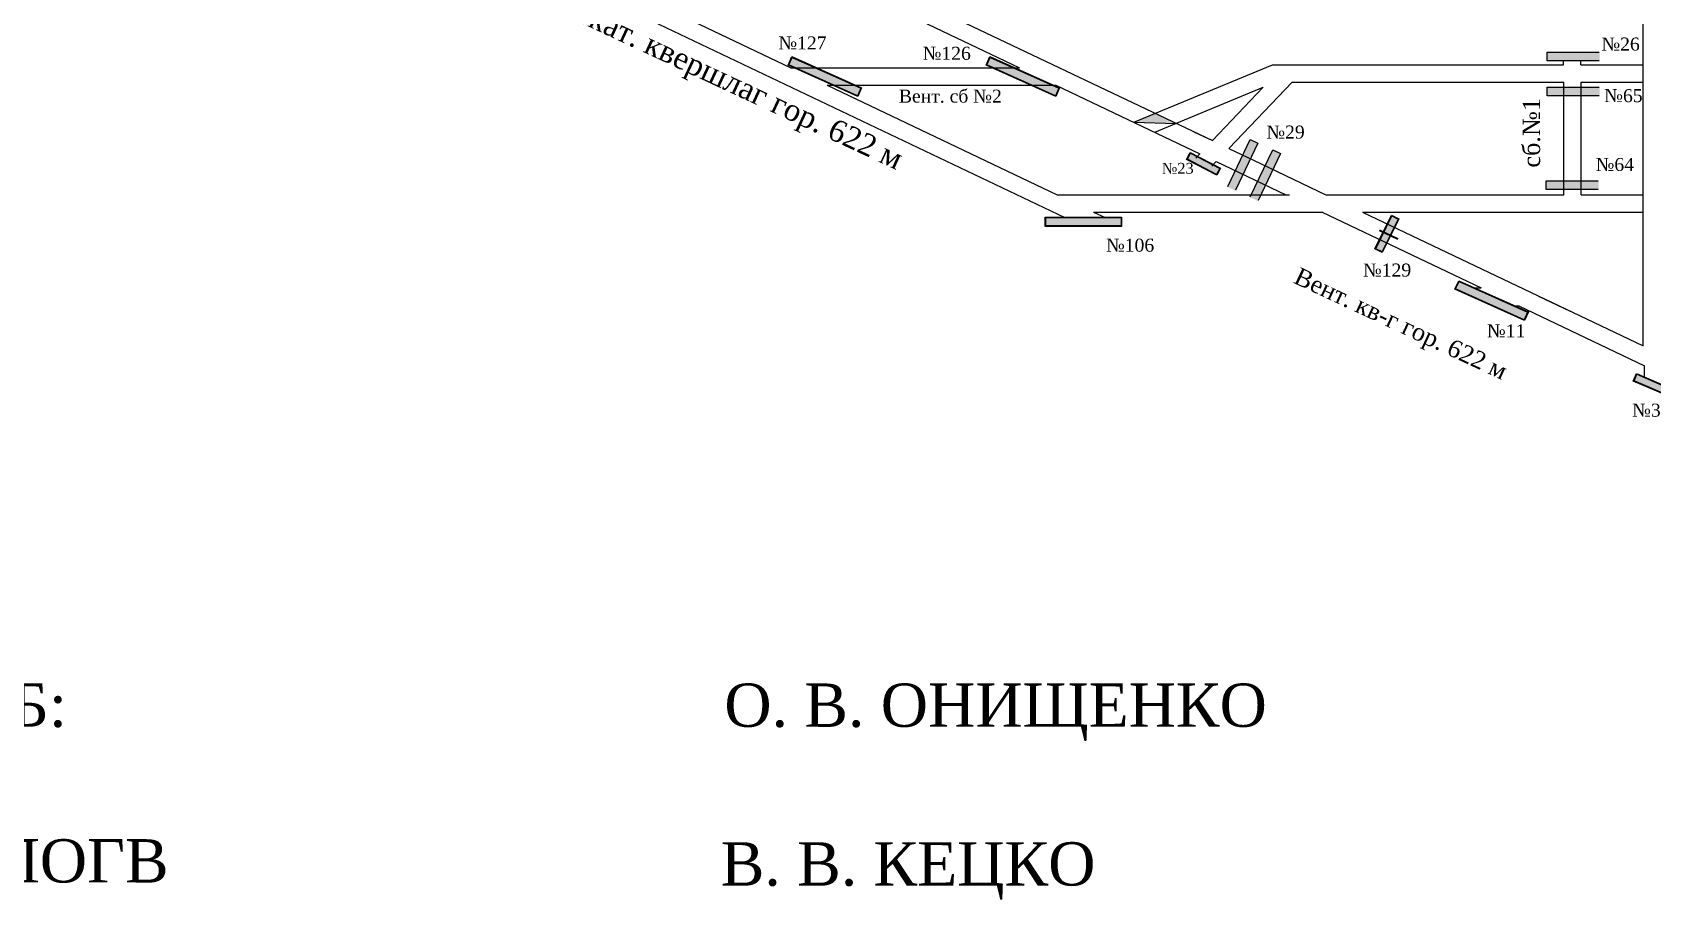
# Model space of a CAD drawing. Header units: millimetres. Extents: x -1215 to 289, y -466 to 374.
# Drawn here: x -432.4 to -58.6, y -466.3 to -266.2 of the extents above; entities that cross this region are included whole.
import ezdxf

# ---------------------------------------------------------------- set-up
doc = ezdxf.new("R2010")
doc.units = ezdxf.units.MM
for name, color, linetype in [('Двери', 7, 'Continuous'), ('Номера перемычек', 7, 'Continuous'), ('Перемычки 01', 7, 'Continuous'), ('Подписи', 7, 'Continuous')]:
    doc.layers.add(name, color=color, linetype=linetype)
doc.styles.get("Standard").update_dxf_attribs({"font": 'TIMES.TTF', "height": 10})

msp = doc.modelspace()

# ---------------------------------------------------------------- hatches: boundary and pattern name
for color, points in [(256, [(-173.37, -284.9), (-178.34, -286.97), (-168.52, -287.22)]), (3, [(-165.25, -294.1), (-165.97, -295.48), (-159.22, -299), (-158.5, -297.62)]), (256, [(-121.64, -311.82), (-121.7, -311.95), (-119.6, -312.93), (-119.54, -312.8)]), (256, [(-120.63, -312.29), (-120.7, -312.42), (-119.22, -313.11), (-119.16, -312.98)]), (256, [(-117.47, -313.93), (-117.4, -313.8), (-119.45, -312.84), (-119.51, -312.97)])]:
    msp.add_hatch(color=color).paths.add_polyline_path(points)
h = msp.add_hatch(color=256)
h.paths.add_polyline_path([(-165.31, -293.91), (-166.16, -295.54), (-159.16, -299.19), (-158.31, -297.56)])
h.paths.add_polyline_path([(-158.5, -297.62), (-159.22, -299), (-165.97, -295.48), (-165.25, -294.1)], flags=16)
h = msp.add_hatch(color=256)
h.paths.add_polyline_path([(-117.19, -309.25), (-118.87, -308.42), (-122.69, -316.2), (-121.01, -317.03)])
h.paths.add_polyline_path([(-117.35, -309.31), (-118.81, -308.59), (-122.53, -316.14), (-121.07, -316.86)], flags=16)
at = {"layer": 'Перемычки 01'}
h = msp.add_hatch(color=256, dxfattribs=at)
h.paths.add_polyline_path([(-257.18, -271.83), (-258.06, -273.79), (-242, -281.01), (-241.12, -279.04)])
h.paths.add_polyline_path([(-241.29, -279.11), (-242.07, -280.84), (-257.89, -273.73), (-257.12, -272)], flags=16)
for points in [[(-257.12, -272), (-257.89, -273.73), (-242.07, -280.84), (-241.29, -279.11)], [(-211.45, -272), (-212.23, -273.73), (-196.41, -280.84), (-195.63, -279.11)], [(-198.61, -308.98), (-198.61, -310.87), (-181.27, -310.87), (-181.27, -308.98)], [(-122.53, -316.14), (-121.07, -316.86), (-117.35, -309.31), (-118.81, -308.59)], [(-103.3, -323.7), (-104.08, -325.43), (-88.25, -332.54), (-87.47, -330.81)], [(-55.21, -349.96), (-54.56, -348.47), (-62.29, -345.12), (-62.93, -346.61)]]:
    msp.add_hatch(color=3, dxfattribs=at).paths.add_polyline_path(points)
h = msp.add_hatch(color=256, dxfattribs=at)
h.paths.add_polyline_path([(-211.52, -271.83), (-212.4, -273.79), (-196.34, -281.01), (-195.46, -279.04)])
h.paths.add_polyline_path([(-195.63, -279.11), (-196.41, -280.84), (-212.23, -273.73), (-211.45, -272)], flags=16)
h = msp.add_hatch(color=256, dxfattribs=at)
h.paths.add_polyline_path([(-83.09, -272.93), (-78.99, -272.93), (-78.99, -272.83), (-82.99, -272.83), (-82.99, -270.83), (-78.99, -270.83), (-78.99, -270.73), (-83.09, -270.73)])
h.paths.add_polyline_path([(-78.99, -272.83), (-78.99, -272.93), (-70.89, -272.93), (-70.89, -270.73), (-78.99, -270.73), (-78.99, -270.83), (-70.99, -270.83), (-70.99, -272.83)])
h = msp.add_hatch(color=3, dxfattribs=at)
h.paths.add_polyline_path([(-82.99, -270.83), (-82.99, -272.83), (-78.99, -272.83), (-78.99, -270.83)])
h.paths.add_polyline_path([(-74.99, -272.83), (-74.99, -270.83), (-78.99, -270.83), (-78.99, -272.83)])
h.paths.add_polyline_path([(-74.99, -272.83), (-70.99, -272.83), (-70.99, -270.83), (-74.99, -270.83)])
h = msp.add_hatch(color=256, dxfattribs=at)
h.paths.add_polyline_path([(-83.09, -280.94), (-78.99, -280.94), (-78.99, -280.84), (-82.99, -280.84), (-82.99, -278.84), (-78.99, -278.84), (-78.99, -278.74), (-83.09, -278.74)])
h.paths.add_polyline_path([(-78.99, -280.84), (-78.99, -280.94), (-70.89, -280.94), (-70.89, -278.74), (-78.99, -278.74), (-78.99, -278.84), (-70.99, -278.84), (-70.99, -280.84)])
h = msp.add_hatch(color=3, dxfattribs=at)
h.paths.add_polyline_path([(-82.99, -278.84), (-82.99, -280.84), (-78.99, -280.84), (-78.99, -278.84)])
h.paths.add_polyline_path([(-74.99, -280.84), (-74.99, -278.84), (-78.99, -278.84), (-78.99, -280.84)])
h.paths.add_polyline_path([(-74.99, -280.84), (-70.99, -280.84), (-70.99, -278.84), (-74.99, -278.84)])
h = msp.add_hatch(color=256, dxfattribs=at)
h.paths.add_polyline_path([(-151.54, -290.84), (-153.31, -294.54), (-153.22, -294.58), (-151.5, -290.97), (-149.69, -291.83), (-151.41, -295.44), (-151.32, -295.49), (-149.56, -291.78)])
h.paths.add_polyline_path([(-153.22, -294.58), (-153.31, -294.54), (-156.79, -301.85), (-154.81, -302.8), (-151.32, -295.49), (-151.41, -295.44), (-154.85, -302.66), (-156.66, -301.8)])
h = msp.add_hatch(color=3, dxfattribs=at)
h.paths.add_polyline_path([(-149.69, -291.83), (-151.5, -290.97), (-153.22, -294.58), (-151.41, -295.44)])
h.paths.add_polyline_path([(-154.94, -298.19), (-153.13, -299.05), (-151.41, -295.44), (-153.22, -294.58)])
h.paths.add_polyline_path([(-154.94, -298.19), (-156.66, -301.8), (-154.85, -302.66), (-153.13, -299.05)])
h = msp.add_hatch(color=256, dxfattribs=at)
h.paths.add_polyline_path([(-146.34, -293.21), (-148.1, -296.91), (-148.01, -296.96), (-146.29, -293.34), (-144.48, -294.2), (-146.21, -297.82), (-146.11, -297.86), (-144.35, -294.16)])
h.paths.add_polyline_path([(-148.01, -296.96), (-148.1, -296.91), (-151.59, -304.22), (-149.6, -305.17), (-146.11, -297.86), (-146.21, -297.82), (-149.65, -305.04), (-151.45, -304.18)])
h = msp.add_hatch(color=3, dxfattribs=at)
h.paths.add_polyline_path([(-144.48, -294.2), (-146.29, -293.34), (-148.01, -296.96), (-146.21, -297.82)])
h.paths.add_polyline_path([(-149.73, -300.57), (-147.93, -301.43), (-146.21, -297.82), (-148.01, -296.96)])
h.paths.add_polyline_path([(-149.73, -300.57), (-151.45, -304.18), (-149.65, -305.04), (-147.93, -301.43)])
h = msp.add_hatch(color=256, dxfattribs=at)
h.paths.add_polyline_path([(-83.27, -302.55), (-79.17, -302.55), (-79.17, -302.45), (-83.17, -302.45), (-83.17, -300.45), (-79.17, -300.45), (-79.17, -300.35), (-83.27, -300.35)])
h.paths.add_polyline_path([(-79.17, -302.45), (-79.17, -302.55), (-71.07, -302.55), (-71.07, -300.35), (-79.17, -300.35), (-79.17, -300.45), (-71.17, -300.45), (-71.17, -302.45)])
h = msp.add_hatch(color=3, dxfattribs=at)
h.paths.add_polyline_path([(-83.17, -300.45), (-83.17, -302.45), (-79.17, -302.45), (-79.17, -300.45)])
h.paths.add_polyline_path([(-75.17, -302.45), (-75.17, -300.45), (-79.17, -300.45), (-79.17, -302.45)])
h.paths.add_polyline_path([(-75.17, -302.45), (-71.17, -302.45), (-71.17, -300.45), (-75.17, -300.45)])
h = msp.add_hatch(color=256, dxfattribs=at)
h.paths.add_polyline_path([(-198.74, -308.85), (-198.74, -311), (-181.14, -311), (-181.14, -308.85)])
h.paths.add_polyline_path([(-181.27, -308.98), (-181.27, -310.87), (-198.61, -310.87), (-198.61, -308.98)], flags=16)
h = msp.add_hatch(color=256, dxfattribs=at)
h.paths.add_polyline_path([(-103.36, -323.53), (-104.24, -325.5), (-88.19, -332.71), (-87.31, -330.75)])
h.paths.add_polyline_path([(-87.47, -330.81), (-88.25, -332.54), (-104.08, -325.43), (-103.3, -323.7)], flags=16)
h = msp.add_hatch(color=256, dxfattribs=at)
h.paths.add_polyline_path([(-62.35, -344.96), (-63.1, -346.68), (-55.14, -350.12), (-54.4, -348.4)])
h.paths.add_polyline_path([(-62.29, -345.12), (-62.93, -346.61), (-55.21, -349.96), (-54.56, -348.47)], flags=16)

# ---------------------------------------------------------------- linework, layer by layer
for p, q in [((-307.67, -220.86), (-160.19, -291.19)), ((-350.64, -234.36), (-194.2, -308.98)), ((-313.62, -247.59), (-257.42, -274.39)), ((-260.91, -247.59), (-204.71, -274.39)), ((-60.81, -338.59), (-60.81, -250.64)), ((-257.42, -274.39), (-204.71, -274.39)), ((-178.34, -286.97), (-146.33, -273.69)), ((-146.33, -273.69), (-92.83, -273.69)), ((-92.83, -273.69), (-79.2, -273.69)), ((-79.2, -273.69), (-79.2, -272.92)), ((-75.2, -273.69), (-75.2, -272.93)), ((-75.2, -273.69), (-60.81, -273.69)), ((-249.03, -278.39), (-196.33, -278.39)), ((-249.03, -278.39), (-195.98, -303.69)), ((-196.33, -278.39), (-163.1, -294.23)), ((-173.49, -289.28), (-148.46, -278.9)), ((-160.19, -291.19), (-148.46, -278.9)), ((-156.39, -293), (-141.77, -277.69)), ((-141.77, -277.69), (-79.11, -277.69)), ((-79.11, -303.69), (-79.11, -277.69)), ((-75.11, -303.69), (-75.11, -277.69)), ((-75.11, -277.69), (-71.99, -277.69)), ((-71.99, -277.69), (-60.81, -277.69)), ((-178.34, -286.97), (-168.52, -287.22)), ((-164.05, -295.22), (-163.1, -294.23)), ((-156.39, -293), (-149.08, -296.49)), ((-160.3, -297.09), (-159.3, -296.05)), ((-159.3, -296.05), (-143.28, -303.69)), ((-149.08, -296.49), (-133.99, -303.69)), ((-195.98, -303.69), (-142.4, -303.69)), ((-133.99, -303.69), (-79.11, -303.69)), ((-75.11, -303.69), (-71.99, -303.69)), ((-71.99, -303.69), (-60.81, -303.69)), ((-187.6, -307.69), (-184.9, -308.98)), ((-187.6, -307.69), (-134.63, -307.69)), ((-134.89, -307.69), (-98.17, -325.2)), ((-125.6, -307.69), (-71.99, -307.69)), ((-125.6, -307.69), (-60.81, -338.59)), ((-71.99, -307.69), (-60.81, -307.69)), ((-99.99, -325.2), (-98.17, -325.2)), ((-84.94, -327.08), (-77.63, -330.56)), ((-90.81, -329.32), (-89.53, -329.32)), ((-89.53, -329.32), (-60.49, -343.17)), ((-60.49, -345.9), (-60.49, -343.17))]:
    msp.add_line(p, q)
for points in [[(-165.31, -293.91), (-158.31, -297.56), (-159.16, -299.19), (-166.16, -295.54)], [(-165.25, -294.1), (-158.5, -297.62), (-159.22, -299), (-165.97, -295.48)], [(-117.19, -309.25), (-121.01, -317.03), (-122.69, -316.2), (-118.87, -308.42)], [(-117.35, -309.31), (-121.07, -316.86), (-122.53, -316.14), (-118.81, -308.59)]]:
    msp.add_lwpolyline(points, close=True)
at = {"layer": 'Двери'}
for p, q in [((-121.7, -311.95), (-117.46, -313.93)), ((-121.64, -311.82), (-117.4, -313.8))]:
    msp.add_line(p, q, dxfattribs=at)
at = {"layer": 'Номера перемычек', "color": 7}
msp.add_line((-164.48, -289.15), (-160.19, -291.19), dxfattribs=at)
at = {"layer": 'Перемычки 01'}
for points in [[(-257.18, -271.83), (-241.12, -279.04), (-242, -281.01), (-258.06, -273.79)], [(-257.12, -272), (-241.29, -279.11), (-242.07, -280.84), (-257.89, -273.73)], [(-211.52, -271.83), (-195.46, -279.04), (-196.34, -281.01), (-212.4, -273.79)], [(-211.45, -272), (-195.63, -279.11), (-196.41, -280.84), (-212.23, -273.73)], [(-198.74, -308.85), (-181.14, -308.85), (-181.14, -311), (-198.74, -311)], [(-198.61, -308.98), (-181.27, -308.98), (-181.27, -310.87), (-198.61, -310.87)], [(-103.36, -323.53), (-87.31, -330.75), (-88.19, -332.71), (-104.24, -325.5)], [(-103.3, -323.7), (-87.47, -330.81), (-88.25, -332.54), (-104.08, -325.43)], [(-62.35, -344.96), (-54.4, -348.4), (-55.14, -350.12), (-63.1, -346.68)], [(-62.29, -345.12), (-54.56, -348.47), (-55.21, -349.96), (-62.93, -346.61)]]:
    msp.add_lwpolyline(points, close=True, dxfattribs=at)
for points in [[(-70.99, -272.83), (-82.99, -272.83), (-82.99, -270.83), (-70.99, -270.83)], [(-70.99, -280.84), (-82.99, -280.84), (-82.99, -278.84), (-70.99, -278.84)], [(-156.66, -301.8), (-151.5, -290.97), (-149.69, -291.83), (-154.85, -302.66)], [(-151.45, -304.18), (-146.29, -293.34), (-144.48, -294.2), (-149.65, -305.04)], [(-71.17, -302.45), (-83.17, -302.45), (-83.17, -300.45), (-71.17, -300.45)]]:
    msp.add_lwpolyline(points, dxfattribs=at)

# ---------------------------------------------------------------- texts
at = {"color": 7}
for s, height, p in [('Главный откат. квершлаг гор. 622 м', 5, (-338.17, -249.01)), ('Вент. кв-г гор. 622 м', 4, (-141.71, -323.94))]:
    msp.add_text(s, height=height, rotation=335, dxfattribs=at).set_placement(p)
msp.add_text('Вент. сб №2', height=3).set_placement((-232.52, -282.44))
msp.add_text('сб.№1', height=4, rotation=90).set_placement((-84.6, -297.43))
at = {"layer": 'Номера перемычек'}
for s, height, p in [('№127', 3, (-260.33, -270.16)), ('№26', 3, (-70.46, -270.42)), ('№126', 3, (-227.04, -272.55)), ('№65', 3, (-69.8, -282.33)), ('№29', 3, (-147.76, -290.73)), ('№64', 3, (-71.79, -298.21)), ('№23', 2.5, (-171.89, -298.84)), ('№106', 3, (-184.74, -316.83)), ('№129', 3, (-125.46, -322.57)), ('№11', 3, (-96.86, -336.6)), ('№32', 3, (-63.36, -354.9))]:
    msp.add_text(s, height=height, dxfattribs=at).set_placement(p)
at = {"layer": 'Подписи'}
for s, p in [('Начальник уч-ка ВТБ:', (-568.2, -426.46)), ('О. В. ОНИЩЕНКО', (-272.79, -426.46)), ('В. В. КЕЦКО', (-273.61, -463.09))]:
    msp.add_text(s, height=10, dxfattribs=at).set_placement(p)
at = {"layer": 'Подписи', "color": 0}
msp.add_text('Начальник участка ПОГВ', height=10, dxfattribs=at).set_placement((-568.2, -462.39))

doc.saveas('drawing.dxf')
